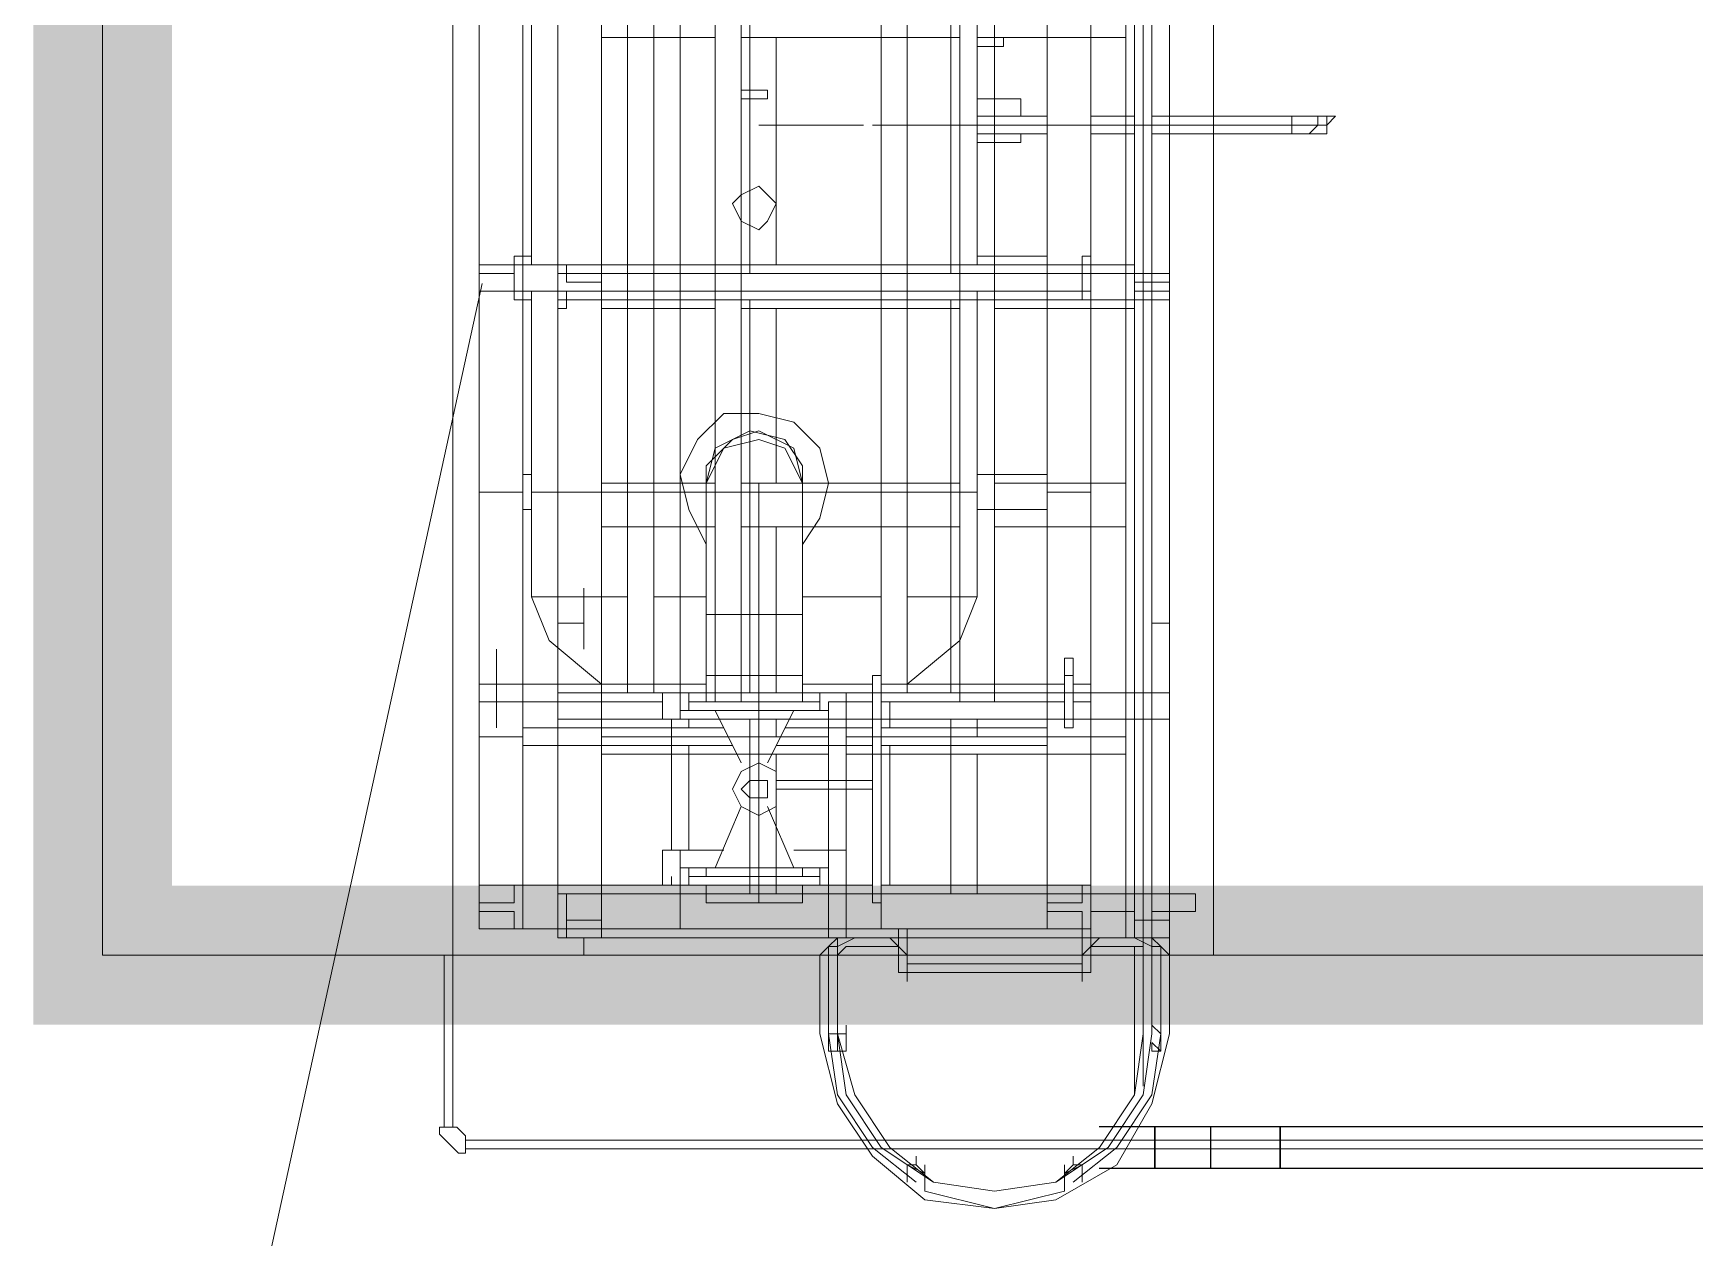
# Model space of a CAD drawing. Header units: inches. Extents: x -1128 to 651, y 96 to 845.
# Drawn here: x -924.19 to -918.79, y 722.14 to 726.05 of the extents above; entities that cross this region are included whole.
import ezdxf

# ---------------------------------------------------------------- set-up
doc = ezdxf.new("R2010")
doc.units = ezdxf.units.IN
doc.header["$MEASUREMENT"] = 0
doc.linetypes.add('DIVIDE', pattern=[1.25, 0.5, -0.25, 0, -0.25, 0, -0.25])
for name, color, linetype in [('150X100mm', 5, 'Continuous'), ('BORDER', 4, 'Continuous'), ('Layer 1', 7, 'Continuous')]:
    doc.layers.add(name, color=color, linetype=linetype)
for name, color, linetype, lineweight in [('Cables', 7, 'Continuous', 0), ('Equipment', 7, 'Continuous', 0), ('Layout', 6, 'Continuous', 18)]:
    doc.layers.add(name, color=color, linetype=linetype, lineweight=lineweight)

msp = doc.modelspace()

# ---------------------------------------------------------------- linework, layer by layer
at = {"layer": '150X100mm'}
for p, q in [((-920.7219, 722.4984), (-915.9912, 722.4984)), ((-920.7219, 722.363), (-916.2618, 722.363))]:
    msp.add_line(p, q, dxfattribs=at)
at = {"layer": '150X100mm', "linetype": 'Continuous'}
for p, q in [((-920.5411, 722.4984), (-920.5411, 722.363)), ((-920.5411, 722.4984), (-920.5411, 722.363)), ((-920.5411, 722.363), (-920.5411, 722.4984)), ((-920.5411, 722.4984), (-920.5411, 722.363)), ((-920.5411, 722.4984), (-920.5411, 722.363)), ((-920.3604, 722.4984), (-920.3604, 722.363)), ((-920.1344, 722.4984), (-920.1344, 722.363)), ((-920.1344, 722.363), (-920.1344, 722.4984)), ((-920.1344, 722.4984), (-920.1344, 722.363))]:
    msp.add_line(p, q, dxfattribs=at)
at = {"layer": 'BORDER', "lineweight": 0}
msp.add_lwpolyline([(-920.3512, 730.2748), (-923.9612, 730.2748), (-923.9612, 723.0548), (-920.3512, 723.0548)], close=True, dxfattribs=at)
at = {"layer": 'Cables', "color": 0}
for p, q in [((-922.8098, 722.4962), (-922.8666, 722.4962)), ((-922.7814, 722.4532), (-916.0272, 722.4532)), ((-916.0272, 722.4259), (-922.7814, 722.4259))]:
    msp.add_line(p, q, dxfattribs=at)
for points in [[(-922.8512, 723.0548), (-922.8512, 722.4962)], [(-922.7814, 722.4678), (-922.8098, 722.4962), (-922.7814, 722.4678), (-922.7814, 722.411)]]:
    msp.add_lwpolyline(points, dxfattribs=at)
msp.add_lwpolyline([(-922.8666, 722.4962), (-922.8666, 722.4727), (-922.8049, 722.411), (-922.7814, 722.411), (-922.8049, 722.411), (-922.8666, 722.4727)], close=True, dxfattribs=at)
msp.add_open_spline([(-922.8228, 722.4962), (-922.8228, 722.8506), (-922.8228, 723.0548), (-922.8228, 723.0548)], degree=3, dxfattribs=at)
at = {"layer": 'Equipment', "color": 6}
msp.add_line((-923.4845, 721.7763), (-922.728, 725.2379), dxfattribs=at)
at = {"layer": 'Equipment', "color": 0}
for points in [[(-922.8228, 723.0548), (-915.6093, 723.0548), (-915.6093, 735.6927), (-922.8228, 735.6927), (-922.8228, 723.0548)], [(-920.6077, 723.1116), (-920.6077, 730.4388)], [(-920.5793, 730.4388), (-920.5793, 722.6288)], [(-920.5509, 722.8276), (-920.5509, 730.4388)], [(-922.7377, 723.14), (-922.5956, 723.14), (-922.5956, 730.2684)], [(-922.7377, 723.14), (-922.7377, 730.2684), (-922.5956, 730.2684)], [(-920.8918, 723.14), (-920.8918, 730.2684), (-920.7496, 730.2684), (-920.7496, 723.14), (-920.8918, 723.14)], [(-922.4821, 723.1116), (-922.3402, 723.1116), (-922.3402, 730.2401)], [(-920.6362, 723.1116), (-920.6362, 730.2401), (-920.494, 730.2401), (-920.494, 729.104)], [(-922.1696, 723.9068), (-922.2549, 723.9068), (-922.2549, 729.388), (-922.1696, 729.388), (-922.1696, 723.9068)], [(-921.4312, 729.388), (-921.3462, 729.388), (-921.3462, 723.9068)], [(-921.8856, 723.8784), (-921.9709, 723.8784), (-921.9709, 729.3312), (-921.8856, 729.3312), (-921.8856, 723.8784)], [(-921.1756, 729.3312), (-921.1756, 723.8784), (-921.0621, 723.8784)], [(-921.1756, 729.3312), (-921.0621, 729.3312), (-921.0621, 723.8784)], [(-921.4312, 729.2744), (-921.4312, 723.9636)], [(-922.4821, 728.962), (-922.4821, 724.1624)], [(-920.494, 728.9336), (-920.494, 723.1116), (-920.6362, 723.1116)], [(-922.0846, 723.8216), (-922.0846, 728.678)], [(-922.5674, 727.7976), (-922.5674, 725.2984)], [(-921.8574, 725.27), (-921.8574, 727.7691)], [(-921.8574, 727.7691), (-921.8574, 725.27)], [(-921.204, 725.27), (-921.204, 727.7691)], [(-921.204, 727.7691), (-921.204, 725.27)], [(-921.119, 726.4627), (-921.119, 725.2984)], [(-921.7721, 725.2984), (-921.7721, 726.0368)], [(-920.8918, 725.3268), (-920.8918, 725.3552)], [(-922.7377, 725.27), (-922.624, 725.27), (-922.624, 725.3268)], [(-922.7377, 725.27), (-922.7377, 725.3268)], [(-922.7377, 725.3268), (-922.7377, 725.1848)], [(-922.7377, 725.2984), (-920.7496, 725.2984), (-920.7496, 725.2132), (-922.7377, 725.2132), (-922.7377, 725.2984)], [(-922.5956, 725.3268), (-922.624, 725.3268)], [(-922.5956, 725.1848), (-922.5956, 725.3268)], [(-922.5956, 725.3268), (-922.5674, 725.3268)], [(-922.4537, 725.2416), (-922.4537, 725.2984), (-922.4821, 725.2984)], [(-922.4821, 725.2984), (-922.4821, 725.1565)], [(-922.3402, 725.2984), (-922.3402, 725.3268)], [(-922.3402, 725.2984), (-921.9709, 725.2984)], [(-922.3402, 725.2984), (-922.3402, 725.2416)], [(-922.3402, 725.1565), (-922.3402, 725.2984)], [(-921.8856, 725.2984), (-921.1756, 725.2984)], [(-921.119, 725.3268), (-920.8918, 725.3268)], [(-921.0621, 725.2984), (-920.6362, 725.2984)], [(-920.8918, 725.3268), (-920.8918, 725.27), (-920.7781, 725.27)], [(-920.8918, 725.3268), (-920.8918, 725.1848)], [(-920.7496, 725.3268), (-920.7496, 725.1848), (-920.7781, 725.1848)], [(-920.7496, 725.3268), (-920.7781, 725.3268), (-920.7781, 725.27)], [(-920.6077, 725.2984), (-920.6362, 725.2984)], [(-920.6362, 725.2984), (-920.6362, 725.1565)], [(-920.6077, 725.2984), (-920.6077, 725.2416), (-920.494, 725.2416)], [(-920.494, 725.2984), (-920.494, 725.3268)], [(-920.494, 725.2984), (-920.494, 725.2416)], [(-920.494, 725.2984), (-920.494, 725.1565)], [(-920.494, 725.2984), (-920.494, 725.2416)], [(-922.624, 725.27), (-922.7377, 725.27)], [(-922.7377, 725.27), (-922.7377, 725.1848)], [(-922.624, 725.27), (-922.624, 725.1848)], [(-922.4821, 725.27), (-920.494, 725.27), (-920.494, 725.1848), (-922.4821, 725.1848), (-922.4821, 725.27)], [(-922.4821, 725.2416), (-922.4821, 724.134), (-922.3968, 724.134)], [(-922.3402, 725.2416), (-922.4537, 725.2416)], [(-920.8918, 725.27), (-920.7781, 725.27)], [(-920.8918, 725.1848), (-920.8918, 725.27)], [(-920.7781, 725.27), (-920.7781, 725.1848)], [(-922.5674, 725.2132), (-922.5674, 724.2191)], [(-922.4537, 725.2132), (-922.4537, 725.1565), (-922.4821, 725.1565)], [(-922.4537, 725.2132), (-922.3402, 725.2132)], [(-922.3402, 725.2132), (-922.3402, 725.1565)], [(-921.119, 725.2132), (-921.119, 724.2191)], [(-920.8918, 725.1848), (-920.8918, 725.2132)], [(-920.6077, 725.2132), (-920.494, 725.2132)], [(-920.6077, 725.1565), (-920.6077, 725.2132)], [(-920.494, 725.2132), (-920.494, 725.1565)], [(-922.624, 725.1848), (-922.5956, 725.1848)], [(-922.5956, 725.1848), (-922.5674, 725.1848)], [(-922.3402, 725.1565), (-922.3402, 725.1848)], [(-922.3402, 725.1565), (-921.9709, 725.1565)], [(-921.8856, 725.1565), (-921.1756, 725.1565)], [(-921.8574, 723.9068), (-921.8574, 725.1848)], [(-921.8574, 725.1848), (-921.8574, 723.9068)], [(-921.7721, 724.5884), (-921.7721, 725.1565)], [(-921.204, 723.9068), (-921.204, 725.1848)], [(-921.204, 725.1848), (-921.204, 723.9068)], [(-921.119, 725.1848), (-920.8918, 725.1848)], [(-921.0621, 725.1565), (-920.6362, 725.1565)], [(-920.6362, 725.1565), (-920.6077, 725.1565)], [(-921.6018, 724.5884), (-921.6302, 724.702), (-921.7153, 724.7872), (-921.829, 724.8156), (-921.9424, 724.8156), (-922.0277, 724.7304), (-922.0846, 724.6168), (-922.0562, 724.5032), (-921.9993, 724.3896)], [(-921.6868, 724.5884), (-921.7153, 724.702), (-921.829, 724.7588), (-921.914, 724.7304), (-921.9993, 724.6452), (-921.9993, 724.5316)], [(-921.6868, 724.5316), (-921.6868, 724.6452), (-921.7437, 724.7304), (-921.8574, 724.7588), (-921.9709, 724.702), (-921.9993, 724.5884)], [(-921.6868, 724.5884), (-921.7437, 724.702), (-921.829, 724.7304), (-921.9424, 724.702), (-921.9993, 724.5884)], [(-921.6868, 724.5884), (-921.7437, 724.702), (-921.829, 724.7304), (-921.9424, 724.702), (-921.9993, 724.5884)], [(-922.5674, 724.6168), (-922.5956, 724.6168)], [(-920.8918, 724.6168), (-921.119, 724.6168)], [(-922.5956, 724.56), (-922.7377, 724.56)], [(-921.119, 724.56), (-922.5674, 724.56)], [(-921.9709, 724.5884), (-922.3402, 724.5884)], [(-921.9993, 724.5884), (-921.9993, 724.5316)], [(-921.9993, 724.1624), (-921.6868, 724.1624), (-921.6868, 724.5884)], [(-921.9993, 724.1624), (-921.9993, 724.5884)], [(-921.1756, 724.5884), (-921.8856, 724.5884)], [(-921.829, 724.1624), (-921.829, 724.5884)], [(-921.6868, 724.3896), (-921.6302, 724.4748), (-921.6018, 724.5884)], [(-921.6868, 724.5316), (-921.6868, 724.5884)], [(-920.6362, 724.5884), (-921.0621, 724.5884)], [(-920.7496, 724.56), (-920.8918, 724.56)], [(-922.5674, 724.5032), (-922.5956, 724.5032)], [(-920.8918, 724.5032), (-921.119, 724.5032)], [(-921.9709, 724.4465), (-922.3402, 724.4465)], [(-921.1756, 724.4465), (-921.8856, 724.4465)], [(-921.7721, 723.9068), (-921.7721, 724.4465)], [(-920.6362, 724.4465), (-921.0621, 724.4465)], [(-922.5674, 724.2191), (-922.2549, 724.2191)], [(-922.5674, 724.2191), (-922.2549, 724.2191)], [(-922.3402, 723.9352), (-922.5105, 724.0772), (-922.5674, 724.2191)], [(-922.3968, 724.134), (-922.3968, 724.2476)], [(-922.3968, 724.1908), (-922.3968, 724.2476)], [(-922.1696, 724.2191), (-921.9993, 724.2191)], [(-922.1696, 724.2191), (-921.9993, 724.2191)], [(-921.6868, 724.2191), (-921.4312, 724.2191)], [(-921.6868, 724.2191), (-921.4312, 724.2191)], [(-921.3462, 724.2191), (-921.119, 724.2191)], [(-921.3462, 724.2191), (-921.119, 724.2191)], [(-921.3462, 723.9352), (-921.1756, 724.0772), (-921.119, 724.2191)], [(-920.494, 724.2191), (-920.494, 724.1908)], [(-920.494, 724.1908), (-920.494, 724.2191)], [(-920.494, 724.2191), (-920.494, 724.134), (-920.494, 724.1908)], [(-922.3968, 724.1908), (-922.3968, 724.134), (-922.4821, 724.134)], [(-922.4821, 724.134), (-922.4821, 724.1624)], [(-922.3968, 724.134), (-922.3968, 724.1624)], [(-921.9993, 724.1624), (-921.6868, 724.1624)], [(-921.6868, 723.9636), (-921.9993, 723.9636), (-921.9993, 724.1624)], [(-921.829, 724.1624), (-921.829, 723.9636)], [(-921.6868, 723.9636), (-921.6868, 724.1624)], [(-920.5509, 724.134), (-920.5509, 724.1624)], [(-920.5509, 724.1624), (-920.5509, 724.134), (-920.494, 724.134)], [(-922.3968, 724.0488), (-922.3968, 724.134), (-922.4821, 724.134), (-922.4821, 723.1116)], [(-922.3968, 724.0772), (-922.3968, 724.134)], [(-920.5509, 724.134), (-920.494, 724.134), (-920.494, 724.0772)], [(-920.494, 724.134), (-920.5509, 724.134)], [(-920.5509, 724.134), (-920.5509, 724.1056)], [(-920.5509, 724.134), (-920.494, 724.134)], [(-920.494, 724.134), (-920.494, 724.0772)], [(-922.4821, 724.1056), (-922.4821, 723.1116)], [(-922.3968, 724.0772), (-922.3968, 724.0488)], [(-920.494, 724.0772), (-920.494, 724.0488)], [(-920.494, 724.0488), (-920.494, 724.0772)], [(-922.6809, 724.0204), (-922.6809, 724.0488)], [(-922.6809, 723.9636), (-922.6809, 723.992)], [(-922.6809, 723.9636), (-922.6809, 723.992)], [(-921.6868, 723.9636), (-921.9993, 723.9636)], [(-921.9993, 723.9636), (-921.9993, 723.9068)], [(-921.829, 723.9636), (-921.829, 723.8784), (-921.6302, 723.8784)], [(-921.6868, 723.9636), (-921.6868, 723.9068)], [(-921.4596, 723.2252), (-921.4596, 723.9636)], [(-921.4312, 723.9636), (-921.4596, 723.9636)], [(-921.4312, 723.2252), (-921.4312, 723.9636)], [(-922.7377, 723.9352), (-921.9993, 723.9352)], [(-922.7377, 723.8784), (-922.7377, 723.9352)], [(-922.6809, 723.9068), (-922.6809, 723.9352)], [(-922.4821, 723.9068), (-920.494, 723.9068), (-920.494, 723.8216), (-922.4821, 723.8216), (-922.4821, 723.9068)], [(-922.1412, 723.9068), (-921.5449, 723.9068)], [(-922.1412, 723.9068), (-922.1412, 723.8216)], [(-922.1412, 723.9068), (-921.9993, 723.9068)], [(-921.6302, 723.9068), (-922.0562, 723.9068)], [(-922.0562, 723.9068), (-922.0562, 723.8784)], [(-921.9993, 723.8784), (-921.9993, 723.9068)], [(-921.829, 723.8784), (-921.829, 723.9068)], [(-921.5449, 723.9068), (-921.5449, 723.8216), (-921.7153, 723.8216)], [(-921.6868, 723.9352), (-921.4596, 723.9352)], [(-921.6868, 723.8784), (-921.6868, 723.9068)], [(-921.6868, 723.9068), (-921.5449, 723.9068)], [(-921.6302, 723.9068), (-921.6302, 723.8784)], [(-921.4596, 723.9068), (-921.4312, 723.9068)], [(-921.4312, 723.9352), (-920.8349, 723.9352)], [(-921.3462, 723.9068), (-921.4312, 723.9068)], [(-920.8349, 723.9068), (-920.8065, 723.9068)], [(-920.8065, 723.9352), (-920.7496, 723.9352), (-920.7496, 723.8784)], [(-922.7377, 723.8784), (-922.1412, 723.8784)], [(-922.6809, 723.8216), (-922.6809, 723.85)], [(-922.0562, 723.8784), (-921.829, 723.8784)], [(-922.0562, 723.8784), (-921.6302, 723.8784)], [(-922.0562, 723.85), (-922.0562, 723.8784)], [(-922.0562, 723.85), (-921.9709, 723.85)], [(-922.0562, 723.85), (-921.9709, 723.85)], [(-922.0562, 723.85), (-921.6302, 723.85)], [(-921.6868, 723.8784), (-921.9993, 723.8784)], [(-921.8856, 723.6796), (-921.9709, 723.85)], [(-921.829, 723.8784), (-921.829, 723.3104)], [(-921.8005, 723.6796), (-921.7153, 723.85)], [(-921.7153, 723.85), (-921.6302, 723.85)], [(-921.7153, 723.85), (-921.6302, 723.85)], [(-921.6302, 723.85), (-921.6302, 723.8784)], [(-921.6018, 723.8784), (-921.6018, 723.1116), (-921.5449, 723.1116)], [(-921.6018, 723.8784), (-921.5449, 723.8784)], [(-921.6018, 723.85), (-921.6018, 723.8784)], [(-921.5449, 723.8784), (-921.5449, 723.1116)], [(-921.5449, 723.8784), (-921.4596, 723.8784)], [(-921.4596, 723.8784), (-921.4596, 723.6227)], [(-921.4596, 723.6227), (-921.4596, 723.8784)], [(-921.4312, 723.8784), (-920.8349, 723.8784)], [(-921.4028, 723.7932), (-921.4028, 723.8784)], [(-920.8065, 723.8784), (-920.7496, 723.8784)], [(-922.6809, 723.7932), (-922.6809, 723.8216)], [(-922.5956, 723.7932), (-921.9424, 723.7932)], [(-921.9424, 723.8216), (-922.1412, 723.8216)], [(-922.1128, 723.3955), (-922.1128, 723.8216)], [(-922.1128, 723.8216), (-922.1128, 723.3955)], [(-922.0562, 723.7932), (-922.0562, 723.8216)], [(-921.8574, 723.2536), (-921.8574, 723.8216)], [(-921.8574, 723.8216), (-921.8574, 723.2536)], [(-921.7721, 723.7648), (-921.7721, 723.8216)], [(-921.7437, 723.7932), (-921.4596, 723.7932)], [(-921.4312, 723.7932), (-920.8918, 723.7932)], [(-921.204, 723.2536), (-921.204, 723.8216)], [(-921.204, 723.8216), (-921.204, 723.2536)], [(-921.119, 723.7648), (-921.119, 723.8216)], [(-920.8349, 723.8216), (-920.8065, 723.8216)], [(-922.7377, 723.7648), (-922.5956, 723.7648)], [(-922.5956, 723.7365), (-921.914, 723.7365)], [(-922.3402, 723.7648), (-921.6018, 723.7648)], [(-922.0562, 723.3955), (-922.0562, 723.7365)], [(-921.9424, 723.7648), (-921.7437, 723.7648)], [(-921.7721, 723.7365), (-921.4596, 723.7365)], [(-921.5449, 723.7648), (-920.6362, 723.7648)], [(-921.4596, 723.7648), (-921.4312, 723.7648)], [(-921.4312, 723.7365), (-920.8918, 723.7365)], [(-921.4028, 723.282), (-921.4028, 723.7365)], [(-920.8918, 723.7648), (-920.7496, 723.7648)], [(-922.3402, 723.708), (-921.6018, 723.708)], [(-921.7721, 723.5944), (-921.7721, 723.6512), (-921.829, 723.6796), (-921.8856, 723.6512), (-921.914, 723.5944), (-921.8856, 723.5376), (-921.829, 723.5091), (-921.7721, 723.5376), (-921.7721, 723.5944)], [(-921.7721, 723.2536), (-921.7721, 723.708)], [(-921.5449, 723.708), (-920.6362, 723.708)], [(-921.119, 723.2536), (-921.119, 723.708)], [(-921.8005, 723.5944), (-921.8005, 723.6227), (-921.829, 723.6227), (-921.8574, 723.6227), (-921.8856, 723.5944), (-921.8574, 723.566), (-921.8005, 723.566), (-921.8005, 723.5944)], [(-921.4596, 723.6227), (-921.7721, 723.6227)], [(-921.4596, 723.5944), (-921.7721, 723.5944)], [(-921.4596, 723.5944), (-921.4596, 723.282)], [(-921.4596, 723.282), (-921.4596, 723.5944)], [(-921.8856, 723.5376), (-921.9709, 723.3388)], [(-921.8005, 723.5376), (-921.7153, 723.3388)], [(-921.9993, 723.282), (-922.1412, 723.282), (-922.1412, 723.3955), (-921.9424, 723.3955)], [(-922.0846, 723.14), (-922.0846, 723.3955)], [(-922.0846, 723.3388), (-922.0846, 723.3672)], [(-921.7153, 723.3955), (-921.5449, 723.3955), (-921.5449, 723.282)], [(-922.1128, 723.282), (-922.1128, 723.3104)], [(-922.1128, 723.282), (-922.1128, 723.3104)], [(-922.0562, 723.3388), (-921.9709, 723.3388)], [(-922.0562, 723.3388), (-921.9709, 723.3388)], [(-921.6302, 723.3388), (-922.0562, 723.3388)], [(-922.0562, 723.3388), (-922.0562, 723.3104)], [(-921.829, 723.2252), (-921.829, 723.3104), (-922.0562, 723.3104)], [(-922.0562, 723.282), (-922.0562, 723.3104)], [(-922.0562, 723.282), (-922.0562, 723.3104)], [(-921.6302, 723.3104), (-922.0562, 723.3104)], [(-921.9993, 723.3104), (-921.9993, 723.3388)], [(-921.6868, 723.3104), (-921.9993, 723.3104)], [(-921.829, 723.3104), (-921.829, 723.3388)], [(-921.6302, 723.3104), (-921.829, 723.3104)], [(-921.7153, 723.3388), (-921.6302, 723.3388)], [(-921.7153, 723.3388), (-921.6302, 723.3388)], [(-921.6868, 723.3104), (-921.6868, 723.3388)], [(-921.6302, 723.3388), (-921.6302, 723.3104)], [(-921.6302, 723.282), (-921.6302, 723.3104)], [(-920.8918, 723.282), (-920.8918, 723.3104)], [(-921.9993, 723.282), (-922.7377, 723.282), (-922.7377, 723.14)], [(-922.7377, 723.282), (-922.7377, 723.14)], [(-922.7377, 723.2252), (-922.7377, 723.282)], [(-922.5956, 723.282), (-922.624, 723.282)], [(-922.624, 723.282), (-922.624, 723.2252)], [(-922.5956, 723.14), (-922.5956, 723.282)], [(-922.4821, 723.1116), (-920.494, 723.1116), (-920.494, 723.2536), (-922.4821, 723.2536), (-922.4821, 723.1116)], [(-922.4821, 723.2536), (-922.4821, 723.1116)], [(-922.4537, 723.1684), (-922.4537, 723.2536), (-922.4821, 723.2536)], [(-922.4537, 723.1684), (-922.3402, 723.1684), (-922.3402, 723.2536)], [(-922.3402, 723.2536), (-922.3402, 723.282)], [(-922.3402, 723.1116), (-922.3402, 723.2536)], [(-922.0562, 723.282), (-921.6302, 723.282)], [(-921.9993, 723.2252), (-921.9993, 723.282)], [(-921.6868, 723.2252), (-921.6868, 723.282)], [(-921.4596, 723.282), (-921.6868, 723.282)], [(-921.5449, 723.282), (-921.6868, 723.282)], [(-920.7496, 723.14), (-920.7496, 723.282), (-921.4312, 723.282)], [(-920.8918, 723.2252), (-920.8918, 723.282)], [(-920.8918, 723.14), (-920.8918, 723.282)], [(-920.7781, 723.282), (-920.7781, 723.2252)], [(-920.7496, 723.282), (-920.7781, 723.282)], [(-920.7496, 723.14), (-920.7496, 723.282)], [(-920.7496, 723.2536), (-920.6077, 723.2536)], [(-920.6077, 723.1116), (-920.6362, 723.1116), (-920.6362, 723.2536)], [(-920.6077, 723.2536), (-920.6362, 723.2536)], [(-920.6077, 723.1684), (-920.6077, 723.2536)], [(-920.5509, 723.2536), (-920.409, 723.2536)], [(-920.494, 723.2536), (-920.494, 723.282)], [(-920.494, 723.1116), (-920.494, 723.2536), (-920.494, 723.1684)], [(-920.409, 723.2536), (-920.409, 723.1968)], [(-922.624, 723.2252), (-922.7377, 723.2252)], [(-922.7377, 723.14), (-922.7377, 723.1968)], [(-922.7377, 723.1968), (-922.624, 723.1968)], [(-922.624, 723.1968), (-922.624, 723.14), (-922.5956, 723.14)], [(-921.9993, 723.2252), (-921.6868, 723.2252)], [(-921.6868, 723.2252), (-921.9993, 723.2252)], [(-921.4312, 723.2252), (-921.4596, 723.2252)], [(-921.4312, 723.14), (-921.4312, 723.2252)], [(-920.7781, 723.2252), (-920.8918, 723.2252)], [(-920.8918, 723.14), (-920.8918, 723.1968)], [(-920.8918, 723.1968), (-920.7781, 723.1968)], [(-920.7781, 723.1968), (-920.7781, 723.14)], [(-920.6077, 723.1968), (-920.7496, 723.1968)], [(-920.409, 723.1968), (-920.5509, 723.1968)], [(-922.7377, 723.14), (-922.7377, 723.1684)], [(-921.9993, 723.14), (-922.7377, 723.14)], [(-922.3402, 723.1684), (-922.4537, 723.1684)], [(-922.4537, 723.1116), (-922.4537, 723.1684)], [(-922.3402, 723.1684), (-922.3402, 723.1116)], [(-921.9993, 723.14), (-920.7496, 723.14)], [(-921.3746, 723.14), (-921.3746, 723.0832)], [(-921.3462, 723.14), (-921.3462, 723.0548)], [(-920.7781, 723.14), (-920.7496, 723.14)], [(-920.7781, 723.14), (-920.7781, 723.0548)], [(-920.7496, 723.14), (-920.7496, 723.0832)], [(-920.6077, 723.1116), (-920.6077, 723.1684)], [(-920.6077, 723.1684), (-920.494, 723.1684)], [(-920.494, 723.1116), (-920.494, 723.1684), (-920.6077, 723.1684)], [(-920.5509, 723.1116), (-920.5509, 723.14)], [(-920.5509, 723.1116), (-920.5509, 723.14)], [(-920.494, 723.1116), (-920.494, 723.14)], [(-922.3968, 723.1116), (-922.4821, 723.1116)], [(-922.4821, 723.1116), (-922.4537, 723.1116)], [(-922.3968, 723.0548), (-922.3968, 723.1116)], [(-922.3968, 723.1116), (-922.3968, 723.0548)], [(-921.5733, 723.1116), (-921.6018, 723.0832), (-921.6302, 723.0548)], [(-921.5733, 723.0832), (-921.6018, 723.0832), (-921.6018, 723.0548)], [(-921.5733, 723.1116), (-921.5165, 723.1116)], [(-921.5733, 723.0832), (-921.5733, 723.1116)], [(-921.5165, 723.1116), (-921.5733, 723.0832), (-921.5733, 723.0548)], [(-921.5165, 723.0832), (-921.5449, 723.0832), (-921.5733, 723.0548)], [(-921.5165, 723.1116), (-921.4028, 723.1116)], [(-921.4028, 723.0832), (-921.5165, 723.0832)], [(-921.3462, 723.0548), (-921.3746, 723.0832), (-921.4028, 723.1116)], [(-921.3746, 723.0548), (-921.3746, 723.0832), (-921.4028, 723.0832)], [(-920.7212, 723.1116), (-920.7496, 723.0832), (-920.7781, 723.0548)], [(-920.7212, 723.0832), (-920.7496, 723.0832), (-920.7496, 723.0548)], [(-920.7212, 723.1116), (-920.6077, 723.1116)], [(-920.6077, 723.0832), (-920.7212, 723.0832)], [(-920.5509, 723.0548), (-920.5509, 723.0832), (-920.6077, 723.1116)], [(-920.6077, 722.6004), (-920.6077, 723.0832)], [(-920.5793, 723.0548), (-920.5793, 723.0832), (-920.6077, 723.0832)], [(-920.494, 723.1116), (-920.5509, 723.1116)], [(-920.5509, 723.0832), (-920.5509, 723.1116)], [(-920.494, 723.0548), (-920.5224, 723.0832), (-920.5509, 723.1116)], [(-920.5224, 723.0548), (-920.5224, 723.0832), (-920.5509, 723.0832)], [(-920.494, 723.1116), (-920.494, 723.0548)], [(-920.494, 723.0548), (-920.494, 723.1116)], [(-920.494, 723.0548), (-920.494, 723.0832)], [(-921.6302, 722.7991), (-921.6302, 723.0548)], [(-921.6018, 723.0548), (-921.6018, 722.7991)], [(-921.5733, 723.0548), (-921.5733, 722.7991)], [(-921.5733, 722.7991), (-921.5733, 723.0548)], [(-921.3746, 722.998), (-921.3746, 723.0548)], [(-921.3462, 723.0265), (-921.3462, 723.0548)], [(-921.3462, 723.0548), (-921.3462, 723.0265)], [(-920.7781, 723.0265), (-920.7781, 723.0548)], [(-920.7781, 723.0265), (-920.7781, 723.0548)], [(-920.7496, 723.0548), (-920.7496, 722.998)], [(-920.5793, 722.7991), (-920.5793, 723.0548)], [(-920.5509, 723.0548), (-920.5509, 722.7991)], [(-920.5224, 723.0548), (-920.5224, 722.7424)], [(-920.494, 723.0548), (-920.494, 722.7991)], [(-921.3462, 722.998), (-921.3746, 722.998)], [(-921.3462, 723.0265), (-921.3462, 722.9696)], [(-921.3462, 722.9696), (-921.3462, 723.0265)], [(-921.3462, 722.998), (-921.3462, 723.0265)], [(-921.3462, 723.0265), (-920.7781, 723.0265)], [(-921.3462, 722.9696), (-921.3462, 722.998)], [(-921.3462, 722.998), (-920.7781, 722.998)], [(-920.7781, 723.0265), (-920.7781, 722.9696)], [(-920.7781, 722.9696), (-920.7781, 723.0265)], [(-920.7781, 722.998), (-920.7781, 723.0265)], [(-920.7781, 722.9696), (-920.7781, 722.998)], [(-920.7496, 722.998), (-920.7781, 722.998)], [(-920.5793, 722.856), (-920.5793, 722.8844)], [(-920.5793, 722.856), (-920.5793, 722.8844)], [(-921.5449, 722.7991), (-921.5449, 722.8276)], [(-920.5793, 722.856), (-920.5793, 722.7991)], [(-920.5793, 722.7991), (-920.5793, 722.856)], [(-920.5793, 722.7991), (-920.5793, 722.8276)], [(-920.5793, 722.7991), (-920.5793, 722.8276)], [(-920.5509, 722.8276), (-920.5224, 722.7991)], [(-921.6302, 722.7991), (-921.5733, 722.572), (-921.4596, 722.4016), (-921.2893, 722.2596), (-921.0621, 722.2312), (-920.8633, 722.2596), (-920.6646, 722.3732), (-920.5509, 722.572)], [(-921.5733, 722.7991), (-921.6018, 722.7991)], [(-921.6018, 722.7991), (-921.6018, 722.7424)], [(-921.5733, 722.7991), (-921.6018, 722.7991)], [(-921.6018, 722.7991), (-921.5733, 722.6004), (-921.4596, 722.43), (-921.3177, 722.3165)], [(-921.5449, 722.7991), (-921.5733, 722.7991)], [(-921.5449, 722.7991), (-921.5733, 722.7991), (-921.5733, 722.7424)], [(-921.5733, 722.7991), (-921.5449, 722.6004), (-921.4312, 722.43), (-921.2609, 722.3165), (-921.0621, 722.288), (-920.8633, 722.3165), (-920.6928, 722.43), (-920.5793, 722.6004), (-920.5509, 722.7991)], [(-921.5733, 722.7991), (-921.5165, 722.6004), (-921.4028, 722.43), (-921.2609, 722.3165), (-921.0621, 722.288), (-920.8633, 722.3165), (-920.7212, 722.43), (-920.6077, 722.6004), (-920.5793, 722.7991)], [(-921.5449, 722.7708), (-921.5449, 722.7991)], [(-921.5449, 722.7424), (-921.5449, 722.7991)], [(-920.8065, 722.3165), (-920.6646, 722.43), (-920.5509, 722.6004), (-920.5224, 722.7991)], [(-920.5793, 722.7991), (-920.5793, 722.7708)], [(-920.5509, 722.572), (-920.494, 722.7991)], [(-920.5509, 722.7708), (-920.5224, 722.7424)], [(-920.5509, 722.7424), (-920.5509, 722.7708)], [(-921.5733, 722.7424), (-921.6018, 722.7424)], [(-921.5733, 722.7424), (-921.5449, 722.7424)], [(-920.5509, 722.7424), (-920.5224, 722.7424)], [(-921.3177, 722.3732), (-921.3177, 722.4016)], [(-920.8065, 722.3732), (-920.8065, 722.4016)], [(-921.3177, 722.3732), (-921.3462, 722.3732)], [(-921.3462, 722.3732), (-921.2893, 722.3448)], [(-921.3177, 722.3732), (-921.3462, 722.3732)], [(-921.3462, 722.3732), (-921.3462, 722.3165)], [(-921.2893, 722.3448), (-921.3177, 722.3732)], [(-921.2893, 722.3448), (-921.2893, 722.3732)], [(-921.2893, 722.3448), (-921.2893, 722.3732)], [(-921.2893, 722.3448), (-921.2893, 722.3732)], [(-921.2893, 722.3448), (-921.2893, 722.3732)], [(-921.2893, 722.3165), (-921.2893, 722.3448)], [(-921.2893, 722.3448), (-921.2893, 722.288)], [(-920.8349, 722.3448), (-920.8349, 722.3732)], [(-920.7781, 722.3732), (-920.8349, 722.3448), (-920.8349, 722.288)], [(-920.8349, 722.3448), (-920.8349, 722.3732)], [(-920.8349, 722.3448), (-920.8349, 722.3732)], [(-920.7781, 722.3732), (-920.8065, 722.3732), (-920.8349, 722.3448)], [(-920.8349, 722.3165), (-920.8349, 722.3448)], [(-920.7781, 722.3732), (-920.8065, 722.3732)], [(-920.7781, 722.3732), (-920.7781, 722.3165)], [(-921.2893, 722.288), (-921.2893, 722.3165)], [(-921.2893, 722.288), (-921.0621, 722.2312), (-920.8349, 722.288)], [(-920.8349, 722.3165), (-920.8349, 722.288)]]:
    msp.add_lwpolyline(points, dxfattribs=at)
for points, knots in [([(-922.6809, 724.0204), (-922.6809, 724.0204), (-922.6809, 723.9636), (-922.6809, 723.9636), (-922.6809, 723.9636), (-922.6809, 724.0204), (-922.6809, 724.0204), (-922.6809, 724.0204), (-922.6809, 723.9636), (-922.6809, 723.9636), (-922.6809, 723.9636), (-922.6809, 724.0204), (-922.6809, 724.0204)], [0, 0, 0, 0, 1, 1, 1, 2, 2, 2, 3, 3, 3, 4, 4, 4, 4]), ([(-920.8349, 724.0204), (-920.8349, 724.0204), (-920.8349, 723.9636), (-920.8349, 723.9636), (-920.8349, 723.9636), (-920.8349, 724.0204), (-920.8349, 724.0204)], [0, 0, 0, 0, 1, 1, 1, 2, 2, 2, 2]), ([(-920.8065, 723.9636), (-920.8065, 723.9636), (-920.8065, 724.0204), (-920.8065, 724.0204), (-920.8065, 724.0204), (-920.8065, 723.9636), (-920.8065, 723.9636), (-920.8065, 723.9636), (-920.8349, 723.9636), (-920.8349, 723.9636), (-920.8349, 723.9636), (-920.8065, 723.9636), (-920.8065, 723.9636)], [0, 0, 0, 0, 1, 1, 1, 2, 2, 2, 3, 3, 3, 4, 4, 4, 4]), ([(-920.8065, 724.0204), (-920.8065, 724.0204), (-920.8349, 724.0204), (-920.8349, 724.0204), (-920.8349, 724.0204), (-920.8065, 724.0204), (-920.8065, 724.0204)], [0, 0, 0, 0, 1, 1, 1, 2, 2, 2, 2]), ([(-922.6809, 723.8216), (-922.6809, 723.8216), (-922.6809, 723.9636), (-922.6809, 723.9636), (-922.6809, 723.9636), (-922.6809, 723.8216), (-922.6809, 723.8216), (-922.6809, 723.8216), (-922.6809, 723.9636), (-922.6809, 723.9636), (-922.6809, 723.9636), (-922.6809, 723.8216), (-922.6809, 723.8216)], [0, 0, 0, 0, 1, 1, 1, 2, 2, 2, 3, 3, 3, 4, 4, 4, 4]), ([(-920.8349, 723.9636), (-920.8349, 723.9636), (-920.8349, 723.8216), (-920.8349, 723.8216), (-920.8349, 723.8216), (-920.8349, 723.9636), (-920.8349, 723.9636), (-920.8349, 723.9636), (-920.8065, 723.9636), (-920.8065, 723.9636)], [0, 0, 0, 0, 1, 1, 1, 2, 2, 2, 3, 3, 3, 3]), ([(-920.8065, 723.8216), (-920.8065, 723.8216), (-920.8065, 723.9636), (-920.8065, 723.9636), (-920.8065, 723.9636), (-920.8065, 723.8216), (-920.8065, 723.8216)], [0, 0, 0, 0, 1, 1, 1, 2, 2, 2, 2]), ([(-922.0846, 723.85), (-922.0846, 723.85), (-921.6018, 723.85), (-921.6018, 723.85), (-921.6018, 723.85), (-922.0846, 723.85), (-922.0846, 723.85)], [0, 0, 0, 0, 1, 1, 1, 2, 2, 2, 2]), ([(-922.6809, 723.8216), (-922.6809, 723.8216), (-922.6809, 723.7932), (-922.6809, 723.7932), (-922.6809, 723.7932), (-922.6809, 723.8216), (-922.6809, 723.8216)], [0, 0, 0, 0, 1, 1, 1, 2, 2, 2, 2]), ([(-922.6809, 723.7932), (-922.6809, 723.7932), (-922.6809, 723.8216), (-922.6809, 723.8216), (-922.6809, 723.8216), (-922.6809, 723.7932), (-922.6809, 723.7932)], [0, 0, 0, 0, 1, 1, 1, 2, 2, 2, 2]), ([(-920.8065, 723.8216), (-920.8065, 723.8216), (-920.8349, 723.8216), (-920.8349, 723.8216), (-920.8349, 723.8216), (-920.8065, 723.8216), (-920.8065, 723.8216)], [0, 0, 0, 0, 1, 1, 1, 2, 2, 2, 2]), ([(-920.8349, 723.8216), (-920.8349, 723.8216), (-920.8349, 723.7932), (-920.8349, 723.7932), (-920.8349, 723.7932), (-920.8349, 723.8216), (-920.8349, 723.8216)], [0, 0, 0, 0, 1, 1, 1, 2, 2, 2, 2]), ([(-920.8349, 723.7932), (-920.8349, 723.7932), (-920.8065, 723.7932), (-920.8065, 723.7932), (-920.8065, 723.7932), (-920.8349, 723.7932), (-920.8349, 723.7932)], [0, 0, 0, 0, 1, 1, 1, 2, 2, 2, 2]), ([(-920.8065, 723.7932), (-920.8065, 723.7932), (-920.8065, 723.8216), (-920.8065, 723.8216), (-920.8065, 723.8216), (-920.8065, 723.7932), (-920.8065, 723.7932)], [0, 0, 0, 0, 1, 1, 1, 2, 2, 2, 2]), ([(-921.6018, 723.3388), (-921.6018, 723.3388), (-922.0846, 723.3388), (-922.0846, 723.3388), (-922.0846, 723.3388), (-921.6018, 723.3388), (-921.6018, 723.3388)], [0, 0, 0, 0, 1, 1, 1, 2, 2, 2, 2])]:
    msp.add_open_spline(points, degree=3, knots=knots, dxfattribs=at)
at = {"layer": 'Layer 1', "color": 0, "lineweight": 0}
for points in [[(-922.3402, 726.0368), (-921.9709, 726.0368)], [(-921.8856, 726.0368), (-921.1756, 726.0368)], [(-921.0337, 726.0368), (-921.119, 726.0368)], [(-921.119, 726.0084), (-921.0337, 726.0084), (-921.0337, 726.0368)], [(-921.0621, 726.0368), (-920.6362, 726.0368)], [(-921.8005, 725.8665), (-921.8856, 725.8665)], [(-921.8856, 725.8665), (-921.8856, 725.838)], [(-921.8005, 725.838), (-921.8856, 725.838)], [(-921.829, 725.8665), (-921.8574, 725.8665)], [(-921.8574, 725.838), (-921.829, 725.838)], [(-921.8005, 725.8665), (-921.8005, 725.838)], [(-920.9768, 725.7812), (-920.9768, 725.838), (-921.119, 725.838)], [(-920.8918, 725.7812), (-921.119, 725.7812)], [(-920.7496, 725.7812), (-920.7496, 725.8096)], [(-920.7496, 725.7244), (-920.7496, 725.7812)], [(-920.6077, 725.7812), (-920.7496, 725.7812)], [(-920.7496, 725.7812), (-920.7496, 725.7527)], [(-920.0965, 725.7812), (-920.0965, 725.7244), (-920.5509, 725.7244)], [(-920.0965, 725.7812), (-920.5509, 725.7812)], [(-920.0965, 725.7812), (-920.0965, 725.7244)], [(-920.0396, 725.7244), (-920.0112, 725.7527), (-920.0112, 725.7812), (-920.0396, 725.7812), (-920.0965, 725.7812)], [(-920.0112, 725.7527), (-920.0112, 725.7812), (-920.0396, 725.7812)], [(-919.9546, 725.7812), (-920.0396, 725.7812)], [(-919.9546, 725.7812), (-919.9828, 725.7527), (-919.9828, 725.7244)], [(-919.9828, 725.7527), (-919.9828, 725.7812)], [(-919.9546, 725.7812), (-919.9828, 725.7527)], [(-921.7721, 725.7527), (-921.829, 725.7527)], [(-921.7721, 725.7527), (-921.5449, 725.7527)], [(-921.4881, 725.7527), (-921.5449, 725.7527)], [(-921.4596, 725.7527), (-921.3177, 725.7527)], [(-921.3177, 725.7527), (-921.2609, 725.7527)], [(-921.2609, 725.7527), (-920.8633, 725.7527)], [(-921.0621, 725.7244), (-921.0621, 725.7527)], [(-920.8065, 725.7527), (-920.8633, 725.7527)], [(-920.8065, 725.7527), (-920.7496, 725.7527), (-920.7496, 725.7244)], [(-920.7496, 725.7527), (-920.0965, 725.7527)], [(-920.7496, 725.7244), (-920.7496, 725.7527)], [(-920.0965, 725.7527), (-920.0396, 725.7527)], [(-920.0396, 725.7244), (-920.0112, 725.7527)], [(-920.0396, 725.7527), (-919.9828, 725.7527), (-919.9828, 725.7244)], [(-920.8918, 725.7244), (-921.119, 725.7244)], [(-920.9768, 725.696), (-921.119, 725.696)], [(-920.9768, 725.696), (-920.9768, 725.7244)], [(-920.6077, 725.7244), (-920.7496, 725.7244)], [(-920.0396, 725.7244), (-920.0965, 725.7244)], [(-920.0396, 725.7244), (-919.9828, 725.7244)], [(-921.7721, 725.4972), (-921.8005, 725.5256), (-921.829, 725.554), (-921.8856, 725.5256), (-921.914, 725.4972), (-921.8856, 725.4404), (-921.829, 725.412), (-921.8005, 725.4404), (-921.7721, 725.4972)], [(-922.3968, 723.0548), (-922.3968, 723.0832)]]:
    msp.add_lwpolyline(points, dxfattribs=at)
msp.add_open_spline([(-921.0621, 725.7812), (-921.0621, 725.7812), (-921.0621, 725.7244), (-921.0621, 725.7244), (-921.0621, 725.7244), (-921.0621, 725.7812), (-921.0621, 725.7812)], degree=3, knots=[0, 0, 0, 0, 1, 1, 1, 2, 2, 2, 2], dxfattribs=at)
at = {"layer": 'Layout', "linetype": 'DIVIDE', "ltscale": 2, "const_width": 0.4512}
msp.add_lwpolyline([(-923.9612, 723.0548), (-916.7412, 723.0548), (-916.7412, 735.6898), (-923.9612, 735.6898), (-923.9612, 723.0548)], dxfattribs=at)

doc.saveas('drawing.dxf')
